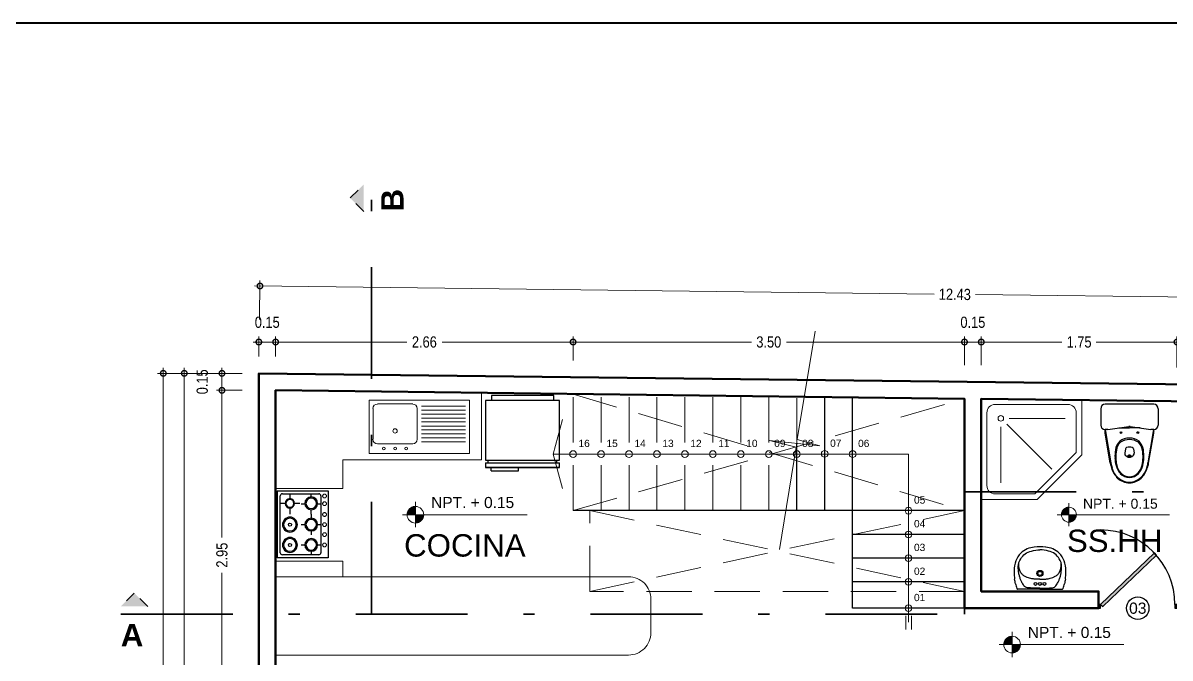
# Model space of a CAD drawing. Extents: x -23.8 to 23.6, y 264.2 to 287.5.
# Drawn here: x -6.86 to 3.4, y 281.81 to 287.48 of the extents above; entities that cross this region are included whole.
import ezdxf
from ezdxf.enums import TextEntityAlignment as Align

# ---------------------------------------------------------------- set-up
doc = ezdxf.new("R2010")
doc.units = 0
doc.header["$LTSCALE"] = 4
doc.header["$PDMODE"] = 66
for name, pattern in [('CONTINUA', [0]), ('DASHED', [19.05, 12.7, -6.35]), ('TRAZO_Y_PUNTO2', [0.5, 0.25, -0.125, 0, -0.125])]:
    doc.linetypes.add(name, pattern=pattern)
doc.layers.get('0').update_dxf_attribs({"linetype": 'CONTINUOUS'})
doc.layers.get('DEFPOINTS').update_dxf_attribs({"linetype": 'CONTINUOUS'})
for name, color, linetype, lineweight in [('CORTES', 11, 'TRAZO_Y_PUNTO2', 35), ('COTAS', 1, 'CONTINUOUS', 9), ('ESCALERA', 1, 'CONTINUOUS', 30), ('HOJA', 8, 'CONTINUOUS', 40), ('MOBILIARIO', 42, 'CONTINUOUS', 5), ('MURO', 5, 'CONTINUOUS', 50), ('NIVELES', 31, 'CONTINUOUS', 5), ('OTROS', 253, 'CONTINUOUS', 5), ('PROYECCION', 30, 'DASHED', 13), ('SANITARIOS', 191, 'CONTINUOUS', 5), ('TEXTOS', 254, 'CONTINUOUS', 0), ('TEXTURA01', 8, 'CONTINUOUS', 5), ('VENTANA', 140, 'CONTINUOUS', 15)]:
    doc.layers.add(name, color=color, linetype=linetype, lineweight=lineweight)
for name, color, linetype in [('MUEBLES', 3, 'CONTINUOUS'), ('PUERTAS', 34, 'CONTINUOUS'), ('PVSE', 2, 'CONTINUOUS'), ('TEXTO', 7, 'CONTINUOUS')]:
    doc.layers.add(name, color=color, linetype=linetype)
doc.styles.add('ARIAL 1en25', font='arial.ttf', dxfattribs={"height": 0.0625})
doc.styles.add('Arial Narrow', font='ARIALN.TTF')
doc.styles.get("Standard").update_dxf_attribs({"font": 'arial.ttf'})
doc.dimstyles.new('1-50 PRZ', dxfattribs={"dimtxt": 0.1, "dimasz": 0.1, "dimexe": 0.05, "dimexo": 0.15, "dimgap": 0.05, "dimtad": 0, "dimzin": 1, "dimdsep": 46, "dimtxsty": 'Arial Narrow', "dimblk": 'DOTSMALL', "dimcen": 0.1, "dimdle": 0.05, "dimclrd": 250, "dimclre": 250, "dimclrt": 5, "dimaunit": 1, "dimadec": 3, "dimazin": 0, "dimtfac": 1, "dimtmove": 2, "dimatfit": 3, "dimldrblk": 'OBLIQUE', "dimfxl": 0.3, "dimfxlon": 1, "dimlwd": -1, "dimlwe": -1, "dimarcsym": 0})

# ---------------------------------------------------------------- blocks, each defined once
blk = doc.blocks.new('LAV')
for p, q in [((-0.509, 0.443), (-0.825, 0.443)), ((-0.864, 0.403), (-0.864, 0.127)), ((-0.47, 0.127), (-0.47, 0.403)), ((-0.825, 0.088), (-0.509, 0.088))]:
    blk.add_line(p, q)
at = {"color": 1}
for p, q in [((-0.43, 0.424), (-0.036, 0.424)), ((-0.43, 0.388), (-0.036, 0.388)), ((-0.43, 0.353), (-0.036, 0.353)), ((-0.43, 0.317), (-0.036, 0.317)), ((-0.43, 0.282), (-0.036, 0.282)), ((-0.43, 0.246), (-0.036, 0.246)), ((-0.43, 0.211), (-0.036, 0.211)), ((-0.43, 0.175), (-0.036, 0.175)), ((-0.43, 0.14), (-0.036, 0.14)), ((-0.43, 0.104), (-0.036, 0.104))]:
    blk.add_line(p, q, dxfattribs=at)
blk.add_lwpolyline([(0, 0.478), (-0.9, 0.478), (-0.9, 0), (0, 0)], close=True)
for centre, radius in [((-0.667, 0.202), 0.02), ((-0.767, 0.044), 0.0125), ((-0.667, 0.044), 0.0125), ((-0.567, 0.044), 0.0125)]:
    blk.add_circle(centre, radius)
for centre, start, end in [((-0.825, 0.403), 90, 180), ((-0.509, 0.403), 0, 90), ((-0.825, 0.127), 180, 270), ((-0.509, 0.127), 270, 0)]:
    blk.add_arc(centre, 0.0395, start, end)
blk = doc.blocks.new('*U23')
for points in [[(0.514, 0.453, 0.01053), (0.495, 0.474), (0.017, 0.017), (0.037, -0.003)], [(0, -0.017), (0.017, -0.017), (0.017, 0.017), (0, 0.017)], [(0.678, -0.017), (0.695, -0.017), (0.695, 0.017), (0.678, 0.017)]]:
    blk.add_hatch(color=256).paths.add_polyline_path(points)
for points in [[(0.017, 0.017), (0.037, -0.003), (0.514, 0.454), (0.495, 0.474)], [(0, -0.017), (0.017, -0.017), (0.017, 0.017), (0, 0.017)], [(0.678, -0.017), (0.695, -0.017), (0.695, 0.017), (0.678, 0.017)]]:
    blk.add_lwpolyline(points, close=True)
blk.add_arc((0.017, 0.017), 0.661, 0, 90)
blk = doc.blocks.new('A$C0B233FB5')
at = {"layer": 'MUEBLES', "color": 1, "ltscale": 0.25}
for p, q in [((0, 0.6), (0.789, 0.6)), ((0, 0), (0, 0.6)), ((0.789, 0.6), (0.789, 0)), ((0, 0), (0.789, 0))]:
    blk.add_line(p, q, dxfattribs=at)
at = {"layer": 'MUEBLES', "color": 1}
for p, q in [((0.036, 0.307), (0.036, 0.489)), ((0.061, 0.514), (0.728, 0.514)), ((0.753, 0.489), (0.753, 0.307)), ((0.085, 0.398), (0.033, 0.398)), ((0.036, 0.061), (0.036, 0.307)), ((0.275, 0.398), (0.22, 0.398)), ((0.275, 0.398), (0.33, 0.398)), ((0.465, 0.398), (0.517, 0.398)), ((0.704, 0.398), (0.756, 0.398)), ((0.753, 0.307), (0.753, 0.061)), ((0.108, 0.151), (0.036, 0.151)), ((0.275, 0.151), (0.188, 0.151)), ((0.728, 0.036), (0.061, 0.036))]:
    blk.add_line(p, q, dxfattribs=at)
at = {"layer": 'MUEBLES', "color": 1, "ltscale": 0.2}
for p, q in [((0.152, 0.468), (0.152, 0.514)), ((0.398, 0.468), (0.398, 0.514)), ((0.637, 0.468), (0.637, 0.514)), ((0.152, 0.282), (0.152, 0.332)), ((0.398, 0.282), (0.398, 0.332)), ((0.637, 0.282), (0.637, 0.332)), ((0.151, 0.267), (0.151, 0.193)), ((0.151, 0.107), (0.151, 0.036))]:
    blk.add_line(p, q, dxfattribs=at)
for centre in [(0.398, 0.15), (0.637, 0.15)]:
    blk.add_circle(centre, 0.0179, dxfattribs=at)
at = {"layer": 'MUEBLES', "color": 1}
for centre, start, end in [((0.061, 0.489), 90, 180), ((0.728, 0.489), 0, 90), ((0.061, 0.061), 180, 270), ((0.728, 0.061), 270, 0)]:
    blk.add_arc(centre, 0.025, start, end, dxfattribs=at)
at = {"layer": 'MUEBLES', "color": 1, "ltscale": 0.25}
for centre, radius, start, end in [((0.148, 0.4), 0.075, 90, 180), ((0.148, 0.4), 0.075, 180, 90), ((0.148, 0.4), 0.0615, 90, 180), ((0.148, 0.4), 0.0615, 180, 90), ((0.398, 0.4), 0.075, 90, 180), ((0.398, 0.4), 0.075, 180, 90), ((0.398, 0.4), 0.0615, 90, 180), ((0.398, 0.4), 0.0615, 180, 90), ((0.637, 0.4), 0.075, 180, 90), ((0.637, 0.4), 0.075, 90, 180), ((0.637, 0.4), 0.0615, 180, 90), ((0.637, 0.4), 0.0615, 90, 180), ((0.148, 0.15), 0.0552, 180, 90), ((0.148, 0.15), 0.0552, 90, 180), ((0.148, 0.15), 0.0467, 180, 90), ((0.148, 0.15), 0.0467, 90, 180), ((0.398, 0.15), 0.0876, 90, 180), ((0.398, 0.15), 0.0876, 180, 90), ((0.398, 0.15), 0.0741, 180, 90), ((0.398, 0.15), 0.0741, 90, 180), ((0.637, 0.15), 0.0876, 180, 90), ((0.637, 0.15), 0.0876, 90, 180), ((0.637, 0.15), 0.0741, 90, 180), ((0.637, 0.15), 0.0741, 180, 90)]:
    blk.add_arc(centre, radius, start, end, dxfattribs=at)
at = {"layer": 'PROYECCION', "color": 1, "ltscale": 0.2}
for centre in [(0.062, 0.557), (0.152, 0.557), (0.279, 0.557), (0.398, 0.557), (0.515, 0.557), (0.637, 0.557)]:
    blk.add_circle(centre, 0.0222, dxfattribs=at)
blk = doc.blocks.new('A$C55E912FB')
at = {"layer": 'TEXTURA01', "ltscale": 0.25, "rotation": 89.99999917808438}
blk.add_blockref('A$C0B233FB5', (0.6, 0), dxfattribs=at)
blk = doc.blocks.new('A$C0F011790')
at = {"layer": 'MUEBLES', "color": 1, "ltscale": 0.5}
for p, q in [((0.03, 0.695), (0.075, 0.695)), ((0.03, 0), (0.03, 0.695)), ((0.03, 0.695), (0.03, 0)), ((0.075, 0), (0.075, 0.695)), ((0.1, 0), (0.1, 0.695)), ((0.1, 0.695), (0.661, 0.695)), ((0.661, 0.695), (0.661, 0)), ((0.661, 0.643), (0.708, 0.643)), ((0.708, 0.643), (0.708, 0.056)), ((0, 0.053), (0, 0.31)), ((0, 0.31), (0.03, 0.31)), ((0, 0.053), (0.03, 0.053)), ((0.075, 0), (0.03, 0)), ((0.661, 0), (0.1, 0)), ((0.708, 0.056), (0.661, 0.056))]:
    blk.add_line(p, q, dxfattribs=at)
at = {"layer": 'MUEBLES', "color": 1}
for p, q in [((0.075, 0.67), (0.1, 0.67)), ((0.075, 0.025), (0.1, 0.025))]:
    blk.add_line(p, q, dxfattribs=at)
blk = doc.blocks.new('A$C731A6915')
at = {"layer": 'NIVELES', "xscale": -0.8635229713085096, "yscale": 0.8635229713085096, "zscale": 0.8635229713085096, "rotation": 8.218996192e-07}
blk.add_blockref('A$C0F011790', (0.6112, 0), dxfattribs=at)
blk = doc.blocks.new('A$C4F2E7659')
at = {"layer": 'PVSE'}
for p, q in [((0, 0.663), (0, 0.518)), ((0.474, 0.703), (0.04, 0.703)), ((0.514, 0.663), (0.514, 0.518)), ((0.085, 0.178), (0.039, 0.445)), ((0.065, 0.478), (0.04, 0.478)), ((0.041, 0.478), (0.091, 0.179)), ((0.065, 0.478), (0.251, 0.505)), ((0.161, 0.492), (0.257, 0.492)), ((0.353, 0.492), (0.257, 0.492)), ((0.263, 0.505), (0.449, 0.478)), ((0.473, 0.478), (0.423, 0.179)), ((0.429, 0.178), (0.475, 0.445)), ((0.474, 0.478), (0.449, 0.478)), ((0.221, 0.304), (0.216, 0.267)), ((0.257, 0.225), (0.257, 0.225)), ((0.257, 0.225), (0.257, 0.225)), ((0.257, 0.225), (0.257, 0.225)), ((0.257, 0.225), (0.257, 0.225)), ((0.257, 0.225), (0.257, 0.225)), ((0.257, 0.225), (0.257, 0.225)), ((0.257, 0.225), (0.257, 0.225)), ((0.257, 0.225), (0.257, 0.225)), ((0.293, 0.304), (0.299, 0.267))]:
    blk.add_line(p, q, dxfattribs=at)
blk.add_lwpolyline([(0.245, 0.243, -0.139005), (0.246, 0.246, -0.107089), (0.249, 0.249, -0.080212), (0.252, 0.25, -0.06796), (0.257, 0.251, -0.06796), (0.262, 0.25, -0.080212), (0.266, 0.249, -0.107089), (0.268, 0.246, -0.139005), (0.269, 0.243, -0.139005), (0.268, 0.24, -0.107089), (0.266, 0.237, -0.080212), (0.262, 0.236, -0.06796), (0.257, 0.235, -0.06796), (0.252, 0.236, -0.080212), (0.249, 0.237, -0.107089), (0.246, 0.24, -0.139005)], format="xyb", close=True, dxfattribs=at)
for centre in [(0.182, 0.45), (0.332, 0.45)]:
    blk.add_circle(centre, 0.008, dxfattribs=at)
for centre, radius, start, end in [((0.04, 0.663), 0.04, 90, 180), ((0.474, 0.663), 0.04, 0, 90), ((0.04, 0.518), 0.04, 180, 270), ((0.474, 0.518), 0.04, 270, 0), ((0.187, 0.47), 0.15, 177.034, 189.7929), ((0.257, 0.466), 0.04, 81.6858, 98.3224), ((0.327, 0.47), 0.15, 350.2071, 2.9611), ((0.263, 0.279), 0.132, 134.3018, 172.295), ((0.262, 0.276), 0.123, 134.007, 172.2929), ((0.251, 0.269), 0.132, 87.4666, 127.446), ((0.254, 0.25), 0.138, 88.6352, 124.0042), ((0.236, 0.302), 0.015, 103.7696, 172.2348), ((0.257, 0.215), 0.105, 90, 103.7696), ((0.263, 0.269), 0.132, 52.554, 92.5334), ((0.26, 0.25), 0.138, 55.9958, 91.3648), ((0.257, 0.215), 0.105, 76.2304, 90), ((0.279, 0.302), 0.015, 7.7652, 76.2304), ((0.252, 0.276), 0.123, 7.7071, 45.993), ((0.251, 0.279), 0.132, 7.705, 45.6982), ((0.556, 0.236), 0.428, 171.7587, 181.4179), ((0.407, 0.228), 0.279, 180.6669, 194.9929), ((0.622, 0.222), 0.487, 171.705, 179.6761), ((0.416, 0.228), 0.281, 180.6819, 194.1933), ((0.24, 0.263), 0.025, 172.2348, 216.1832), ((0.257, 0.276), 0.0456, 216.1832, 270), ((0.257, 0.276), 0.0456, 270, 323.8168), ((0.274, 0.263), 0.025, 323.8168, 7.7652), ((0.098, 0.228), 0.281, 345.8067, 359.3181), ((-0.108, 0.222), 0.487, 0.3239, 8.295), ((0.107, 0.228), 0.279, 345.0071, 359.3331), ((-0.042, 0.236), 0.428, 358.5821, 8.2413), ((0.377, 0.228), 0.296, 189.7929, 198.8085), ((0.379, 0.228), 0.292, 189.5848, 198.4322), ((0.294, 0.192), 0.206, 196.927, 226.493), ((0.293, 0.192), 0.2, 196.5054, 226.1127), ((0.291, 0.191), 0.157, 192.7254, 222.8308), ((0.29, 0.19), 0.15, 191.8667, 222.1155), ((0.224, 0.19), 0.15, 317.8845, 348.1333), ((0.223, 0.191), 0.157, 317.1692, 347.2746), ((0.221, 0.192), 0.2, 313.8873, 343.4946), ((0.22, 0.192), 0.206, 313.507, 343.073), ((0.135, 0.228), 0.292, 341.5678, 350.4152), ((0.137, 0.228), 0.296, 341.1915, 350.2071), ((0.263, 0.165), 0.165, 227.5273, 267.8064), ((0.263, 0.165), 0.159, 227.1746, 267.7477), ((0.263, 0.169), 0.122, 224.1142, 267.24), ((0.263, 0.169), 0.115, 223.4423, 267.1285), ((0.251, 0.169), 0.115, 272.8715, 316.5577), ((0.251, 0.169), 0.122, 272.76, 315.8858), ((0.251, 0.165), 0.159, 272.2523, 312.8254), ((0.251, 0.165), 0.165, 272.1936, 312.4727)]:
    blk.add_arc(centre, radius, start, end, dxfattribs=at)
blk = doc.blocks.new('A$C44FB7BC8')
at = {"layer": 'PVSE'}
for q in [(0.031, 0.38), (0.433, 0.38)]:
    blk.add_line((0.232, 0.38), q, dxfattribs=at)
for points in [[(0.119, 0.368, 0.249321), (0.089, 0.349, 0.029377), (0.069, 0.317, 0.015717), (0.059, 0.293, 0.034766), (0.049, 0.265, 0.021364), (0.043, 0.236, 0.02967), (0.038, 0.179, 0.146913), (0.059, 0.108, 0.08872), (0.099, 0.065, 0.125913), (0.156, 0.039, 0.047305), (0.232, 0.028, -0.016133)], [(0.232, 0.37, 0.011851), (0.119, 0.368, 0.249321)], [(0.232, 0.37, -0.011851), (0.344, 0.368, -0.249321)], [(0.344, 0.368, -0.249321), (0.375, 0.349, -0.029377), (0.394, 0.317, -0.015717), (0.405, 0.293, -0.034766), (0.414, 0.265, -0.021364), (0.421, 0.236, -0.02967), (0.426, 0.179, -0.146913), (0.404, 0.108, -0.08872), (0.365, 0.065, -0.125913), (0.308, 0.039, -0.047305), (0.232, 0.028, 0.016133)], [(0.232, 0.292, 0.008075), (0.188, 0.291, -0.018798), (0.158, 0.287, -0.01819), (0.14, 0.283, 0.006168), (0.118, 0.276, 0.037353), (0.095, 0.264, 0.05152), (0.082, 0.256, 0.03777), (0.06, 0.234, 0.137078), (0.042, 0.151)], [(0.232, 0.292, -0.008075), (0.275, 0.291, 0.018798), (0.306, 0.287, 0.01819), (0.324, 0.283, -0.006168), (0.345, 0.276, -0.037353), (0.369, 0.264, -0.05152), (0.381, 0.256, -0.03777), (0.403, 0.234, -0.137078), (0.422, 0.151)]]:
    blk.add_lwpolyline(points, format="xyb", dxfattribs=at)
for centre, radius in [((0.192, 0.333), 0.0129), ((0.232, 0.333), 0.0129), ((0.272, 0.333), 0.0129), ((0.232, 0.239), 0.027), ((0.232, 0.239), 0.0184)]:
    blk.add_circle(centre, radius, dxfattribs=at)
for centre, radius, start, end in [((-23.442, 4.943), 23.904, 348.7782, 348.876), ((0.265, 0.281), 0.257, 159.0601, 168.8218), ((0.048, 0.364), 0.0246, 144.7949, 159.0601), ((0.031, 0.376), 0.00391, 90, 144.7949), ((0.433, 0.376), 0.00391, 35.2051, 90), ((0.416, 0.364), 0.0246, 20.9399, 35.2051), ((0.198, 0.281), 0.257, 11.1782, 20.9399), ((23.906, 4.943), 23.904, 191.124, 191.2218), ((0.75, 0.207), 0.75, 176.5514, 179.4131), ((0.198, 0.207), 0.198, 177.6065, 203.7422), ((0.642, 0.214), 0.642, 173.1224, 176.5796), ((0.265, 0.207), 0.198, 336.2578, 2.3935), ((-0.179, 0.214), 0.642, 3.4204, 6.8776), ((-0.287, 0.207), 0.75, 0.5869, 3.4486), ((0.186, 0.184), 0.179, 198.7837, 225.0315), ((0.277, 0.184), 0.179, 314.9685, 341.2163), ((0.199, 0.206), 0.203, 226.9018, 246.3585), ((0.232, 0.35), 0.35, 250.7703, 261.5776), ((0.232, 0.284), 0.284, 259.7185, 280.2815), ((0.231, 0.35), 0.35, 278.4224, 289.2297), ((0.265, 0.206), 0.203, 293.6415, 313.0982)]:
    blk.add_arc(centre, radius, start, end, dxfattribs=at)
blk = doc.blocks.new('*X16')
at = {"color": 0}
for p, q in [((8.852, 19.874), (8.887, 19.874)), ((8.853, 19.807), (8.853, 19.874)), ((8.854, 19.807), (8.854, 19.875)), ((8.855, 19.875), (8.887, 19.875)), ((8.855, 19.807), (8.855, 19.875)), ((8.856, 19.807), (8.856, 19.876)), ((8.857, 19.876), (8.887, 19.876)), ((8.857, 19.807), (8.857, 19.876)), ((8.859, 19.807), (8.859, 19.877)), ((8.86, 19.878), (8.887, 19.878)), ((8.86, 19.807), (8.86, 19.877)), ((8.861, 19.807), (8.861, 19.878)), ((8.863, 19.807), (8.863, 19.878)), ((8.864, 19.879), (8.887, 19.879)), ((8.864, 19.807), (8.864, 19.879)), ((8.865, 19.807), (8.865, 19.879)), ((8.866, 19.807), (8.866, 19.879)), ((8.867, 19.807), (8.867, 19.88)), ((8.868, 19.88), (8.887, 19.88)), ((8.869, 19.807), (8.869, 19.88)), ((8.87, 19.807), (8.87, 19.88)), ((8.871, 19.807), (8.871, 19.881)), ((8.873, 19.807), (8.873, 19.881)), ((8.874, 19.881), (8.887, 19.881)), ((8.874, 19.807), (8.874, 19.881)), ((8.875, 19.807), (8.875, 19.881)), ((8.876, 19.807), (8.876, 19.882)), ((8.877, 19.807), (8.877, 19.882)), ((8.879, 19.807), (8.879, 19.882)), ((8.88, 19.807), (8.88, 19.882)), ((8.881, 19.807), (8.881, 19.882)), ((8.883, 19.807), (8.883, 19.882)), ((8.884, 19.807), (8.884, 19.882)), ((8.885, 19.807), (8.885, 19.882)), ((8.886, 19.807), (8.886, 19.882)), ((8.812, 19.807), (8.812, 19.817)), ((8.812, 19.816), (8.887, 19.816)), ((8.812, 19.815), (8.887, 19.815)), ((8.812, 19.814), (8.887, 19.814)), ((8.812, 19.812), (8.887, 19.812)), ((8.812, 19.811), (8.887, 19.811)), ((8.812, 19.81), (8.887, 19.81)), ((8.812, 19.809), (8.887, 19.809)), ((8.812, 19.808), (8.887, 19.808)), ((8.813, 19.823), (8.887, 19.823)), ((8.813, 19.821), (8.887, 19.821)), ((8.813, 19.82), (8.887, 19.82)), ((8.813, 19.819), (8.887, 19.819)), ((8.813, 19.817), (8.887, 19.817)), ((8.814, 19.826), (8.887, 19.826)), ((8.814, 19.825), (8.887, 19.825)), ((8.814, 19.824), (8.887, 19.824)), ((8.814, 19.807), (8.814, 19.824)), ((8.815, 19.83), (8.887, 19.83)), ((8.815, 19.829), (8.887, 19.829)), ((8.815, 19.807), (8.815, 19.829)), ((8.815, 19.828), (8.887, 19.828)), ((8.816, 19.807), (8.816, 19.833)), ((8.816, 19.832), (8.887, 19.832)), ((8.816, 19.831), (8.887, 19.831)), ((8.817, 19.835), (8.887, 19.835)), ((8.817, 19.834), (8.887, 19.834)), ((8.818, 19.837), (8.887, 19.837)), ((8.818, 19.836), (8.887, 19.836)), ((8.818, 19.807), (8.818, 19.836)), ((8.819, 19.84), (8.887, 19.84)), ((8.819, 19.839), (8.887, 19.839)), ((8.819, 19.807), (8.819, 19.839)), ((8.82, 19.841), (8.887, 19.841)), ((8.82, 19.807), (8.82, 19.841)), ((8.821, 19.844), (8.887, 19.844)), ((8.821, 19.807), (8.821, 19.844)), ((8.821, 19.843), (8.887, 19.843)), ((8.822, 19.807), (8.822, 19.846)), ((8.822, 19.845), (8.887, 19.845)), ((8.823, 19.846), (8.887, 19.846)), ((8.824, 19.849), (8.887, 19.849)), ((8.824, 19.848), (8.887, 19.848)), ((8.824, 19.807), (8.824, 19.848)), ((8.825, 19.85), (8.887, 19.85)), ((8.825, 19.807), (8.825, 19.85)), ((8.826, 19.851), (8.887, 19.851)), ((8.826, 19.807), (8.826, 19.851)), ((8.827, 19.852), (8.887, 19.852)), ((8.828, 19.854), (8.887, 19.854)), ((8.828, 19.807), (8.828, 19.853)), ((8.829, 19.855), (8.887, 19.855)), ((8.829, 19.807), (8.829, 19.855)), ((8.83, 19.856), (8.887, 19.856)), ((8.83, 19.807), (8.83, 19.856)), ((8.831, 19.858), (8.887, 19.858)), ((8.831, 19.807), (8.831, 19.858)), ((8.832, 19.859), (8.887, 19.859)), ((8.832, 19.807), (8.832, 19.859)), ((8.833, 19.86), (8.887, 19.86)), ((8.834, 19.807), (8.834, 19.86)), ((8.835, 19.861), (8.887, 19.861)), ((8.835, 19.807), (8.835, 19.861)), ((8.836, 19.863), (8.887, 19.863)), ((8.836, 19.807), (8.836, 19.863)), ((8.837, 19.864), (8.887, 19.864)), ((8.838, 19.807), (8.838, 19.864)), ((8.839, 19.865), (8.887, 19.865)), ((8.839, 19.807), (8.839, 19.865)), ((8.84, 19.866), (8.887, 19.866)), ((8.84, 19.807), (8.84, 19.866)), ((8.841, 19.807), (8.841, 19.867)), ((8.842, 19.807), (8.842, 19.868)), ((8.842, 19.867), (8.887, 19.867)), ((8.844, 19.869), (8.887, 19.869)), ((8.844, 19.807), (8.844, 19.869)), ((8.845, 19.807), (8.845, 19.87)), ((8.846, 19.87), (8.887, 19.87)), ((8.846, 19.807), (8.846, 19.87)), ((8.848, 19.871), (8.887, 19.871)), ((8.848, 19.807), (8.848, 19.871)), ((8.849, 19.807), (8.849, 19.872)), ((8.85, 19.807), (8.85, 19.873)), ((8.85, 19.872), (8.887, 19.872)), ((8.851, 19.807), (8.851, 19.873)), ((8.887, 19.806), (8.962, 19.806)), ((8.887, 19.805), (8.962, 19.805)), ((8.887, 19.804), (8.962, 19.804)), ((8.887, 19.802), (8.962, 19.802)), ((8.887, 19.801), (8.962, 19.801)), ((8.887, 19.8), (8.962, 19.8)), ((8.887, 19.799), (8.962, 19.799)), ((8.887, 19.797), (8.961, 19.797)), ((8.887, 19.796), (8.961, 19.796)), ((8.887, 19.795), (8.961, 19.795)), ((8.887, 19.794), (8.961, 19.794)), ((8.887, 19.793), (8.961, 19.793)), ((8.887, 19.791), (8.96, 19.791)), ((8.887, 19.79), (8.96, 19.79)), ((8.887, 19.789), (8.96, 19.789)), ((8.887, 19.788), (8.959, 19.788)), ((8.887, 19.786), (8.959, 19.786)), ((8.887, 19.785), (8.959, 19.785)), ((8.887, 19.784), (8.958, 19.784)), ((8.887, 19.782), (8.958, 19.782)), ((8.887, 19.781), (8.957, 19.781)), ((8.887, 19.78), (8.957, 19.78)), ((8.887, 19.779), (8.956, 19.779)), ((8.887, 19.777), (8.956, 19.777)), ((8.887, 19.776), (8.955, 19.776)), ((8.887, 19.775), (8.955, 19.775)), ((8.887, 19.774), (8.954, 19.774)), ((8.887, 19.773), (8.953, 19.773)), ((8.887, 19.771), (8.953, 19.771)), ((8.888, 19.732), (8.888, 19.807)), ((8.889, 19.732), (8.889, 19.807)), ((8.89, 19.732), (8.89, 19.807)), ((8.891, 19.732), (8.891, 19.807)), ((8.893, 19.732), (8.893, 19.807)), ((8.894, 19.733), (8.894, 19.807)), ((8.895, 19.733), (8.895, 19.807)), ((8.896, 19.733), (8.896, 19.807)), ((8.898, 19.733), (8.898, 19.807)), ((8.899, 19.733), (8.899, 19.807)), ((8.9, 19.733), (8.9, 19.807)), ((8.901, 19.734), (8.901, 19.807)), ((8.902, 19.734), (8.902, 19.807)), ((8.904, 19.734), (8.904, 19.807)), ((8.905, 19.734), (8.905, 19.807)), ((8.906, 19.735), (8.906, 19.807)), ((8.908, 19.735), (8.908, 19.807)), ((8.909, 19.735), (8.909, 19.807)), ((8.91, 19.736), (8.91, 19.807)), ((8.911, 19.736), (8.911, 19.807)), ((8.912, 19.737), (8.912, 19.807)), ((8.914, 19.737), (8.914, 19.807)), ((8.915, 19.738), (8.915, 19.807)), ((8.916, 19.738), (8.916, 19.807)), ((8.918, 19.739), (8.918, 19.807)), ((8.919, 19.739), (8.919, 19.807)), ((8.92, 19.74), (8.92, 19.807)), ((8.921, 19.741), (8.921, 19.807)), ((8.922, 19.741), (8.922, 19.807)), ((8.924, 19.742), (8.924, 19.807)), ((8.925, 19.743), (8.925, 19.807)), ((8.926, 19.743), (8.926, 19.807)), ((8.928, 19.744), (8.928, 19.807)), ((8.929, 19.745), (8.929, 19.807)), ((8.93, 19.746), (8.93, 19.807)), ((8.931, 19.747), (8.931, 19.807)), ((8.933, 19.748), (8.933, 19.807)), ((8.934, 19.749), (8.934, 19.807)), ((8.935, 19.75), (8.935, 19.807)), ((8.936, 19.751), (8.936, 19.807)), ((8.938, 19.752), (8.938, 19.807)), ((8.939, 19.753), (8.939, 19.807)), ((8.94, 19.754), (8.94, 19.807)), ((8.941, 19.755), (8.941, 19.807)), ((8.943, 19.757), (8.943, 19.807)), ((8.944, 19.758), (8.944, 19.807)), ((8.945, 19.76), (8.945, 19.807)), ((8.946, 19.761), (8.946, 19.807)), ((8.947, 19.763), (8.947, 19.807)), ((8.949, 19.765), (8.949, 19.807)), ((8.95, 19.767), (8.95, 19.807)), ((8.951, 19.769), (8.951, 19.807)), ((8.953, 19.771), (8.953, 19.807)), ((8.954, 19.773), (8.954, 19.807)), ((8.955, 19.776), (8.955, 19.807)), ((8.956, 19.778), (8.956, 19.807)), ((8.957, 19.782), (8.957, 19.807)), ((8.959, 19.785), (8.959, 19.807)), ((8.96, 19.79), (8.96, 19.807)), ((8.961, 19.797), (8.961, 19.807)), ((8.887, 19.77), (8.952, 19.77)), ((8.887, 19.769), (8.951, 19.769)), ((8.887, 19.767), (8.951, 19.767)), ((8.887, 19.766), (8.95, 19.766)), ((8.887, 19.765), (8.949, 19.765)), ((8.887, 19.764), (8.948, 19.764)), ((8.887, 19.762), (8.947, 19.762)), ((8.887, 19.761), (8.946, 19.761)), ((8.887, 19.76), (8.945, 19.76)), ((8.887, 19.759), (8.944, 19.759)), ((8.887, 19.758), (8.943, 19.758)), ((8.887, 19.756), (8.942, 19.756)), ((8.887, 19.755), (8.941, 19.755)), ((8.887, 19.754), (8.94, 19.754)), ((8.887, 19.753), (8.938, 19.753)), ((8.887, 19.751), (8.937, 19.751)), ((8.887, 19.75), (8.935, 19.75)), ((8.887, 19.749), (8.934, 19.749)), ((8.887, 19.747), (8.932, 19.747)), ((8.887, 19.746), (8.931, 19.746)), ((8.887, 19.745), (8.929, 19.745)), ((8.887, 19.744), (8.927, 19.744)), ((8.887, 19.742), (8.925, 19.742)), ((8.887, 19.741), (8.923, 19.741)), ((8.887, 19.74), (8.92, 19.74)), ((8.887, 19.739), (8.918, 19.739)), ((8.887, 19.738), (8.915, 19.738)), ((8.887, 19.736), (8.911, 19.736)), ((8.887, 19.735), (8.907, 19.735)), ((8.887, 19.734), (8.902, 19.734)), ((8.887, 19.733), (8.894, 19.733))]:
    blk.add_line(p, q, dxfattribs=at)
blk = doc.blocks.new('N')
at = {"layer": 'NIVELES'}
blk.add_line((0, -0.114), (0, 0.117), dxfattribs=at)
at = {"layer": 'NIVELES', "ltscale": 0.5}
blk.add_line((1.009, 0), (-0.117, 0), dxfattribs=at)
blk.add_circle((0, 0), 0.0751, dxfattribs=at)
blk.add_blockref('*X16', (-8.887, -19.807), dxfattribs=at)
blk = doc.blocks.new('*U19')
at = {"layer": 'NIVELES', "xscale": 0.9910590026452635, "yscale": 0.9910590026452635, "zscale": 0.9910590026452635}
blk.add_blockref('N', (0, 0), dxfattribs=at)
at = {"layer": 'TEXTO', "color": 4}
blk.add_attdef('NPT.+0.15', text='', height=0.0991, dxfattribs=at).set_placement((0.512, 0.109), align=Align.MIDDLE_CENTER)
blk = doc.blocks.new('*U20')
at = {"layer": 'NIVELES', "xscale": 0.891953102380737, "yscale": 0.891953102380737, "zscale": 0.891953102380737}
blk.add_blockref('N', (0, 0), dxfattribs=at)
at = {"layer": 'TEXTO', "color": 4}
blk.add_attdef('NPT.+0.15', text='', height=0.0892, dxfattribs=at).set_placement((0.46, 0.098), align=Align.MIDDLE_CENTER)
blk = doc.blocks.new('S')
at = {"layer": 'CORTES', "ltscale": 0.025}
h = blk.add_hatch(color=256, dxfattribs=at)
h.dxf.hatch_style = 1
h.paths.add_polyline_path([(0.1288, -0.1), (0.0288, 0), (0.0288, -0.2)])
for p, q in [((0.0288, 0), (0.1288, -0.1)), ((0.1288, -0.1), (0.0288, -0.2))]:
    blk.add_line(p, q, dxfattribs=at)
blk = doc.blocks.new('_DotSmall')
at = {"color": 0, "linetype": 'ByBlock', "const_width": 0.5}
blk.add_lwpolyline([(-0.0625, 0, 1), (0.0625, 0, 1)], format="xyb", close=True, dxfattribs=at)
blk = doc.blocks.new('*D34')
at = {"layer": 'COTAS', "color": 250, "linetype": 'CONTINUA', "transparency": 16777216}
for p, q in [((-4.748, 284.501), (-4.748, 284.681)), ((-4.598, 284.501), (-4.598, 284.681)), ((-4.798, 284.631), (-4.548, 284.631))]:
    blk.add_line(p, q, dxfattribs=at)
at = {"layer": 'DEFPOINTS', "color": 0, "transparency": 16777216}
for p in [(-4.598, 284.631), (-4.748, 284.351), (-4.598, 284.351)]:
    blk.add_point(p, dxfattribs=at)
at = {"layer": 'COTAS', "color": 250, "transparency": 16777216, "xscale": 0.1, "yscale": 0.1, "zscale": 0.1, "rotation": 180}
blk.add_blockref('_DotSmall', (-4.748, 284.631), dxfattribs=at)
at = {"layer": 'COTAS', "color": 250, "transparency": 16777216, "xscale": 0.1, "yscale": 0.1, "zscale": 0.1}
blk.add_blockref('_DotSmall', (-4.598, 284.631), dxfattribs=at)
at = {"layer": 'COTAS', "color": 5, "transparency": 16777216, "insert": (-4.673, 284.807), "char_height": 0.1, "attachment_point": 5, "style": 'Arial Narrow'}
blk.add_mtext('0.15', dxfattribs=at)
blk = doc.blocks.new('_Oblique')
at = {"color": 0, "linetype": 'ByBlock', "lineweight": -2}
blk.add_line((-0.5, -0.5), (0.5, 0.5), dxfattribs=at)
blk = doc.blocks.new('*D35')
at = {"layer": 'COTAS', "color": 250, "linetype": 'CONTINUA', "transparency": 16777216}
for p, q in [((-4.598, 284.501), (-4.598, 284.681)), ((-1.938, 284.467), (-1.938, 284.681)), ((-4.648, 284.631), (-3.425, 284.631)), ((-1.888, 284.631), (-3.11, 284.631))]:
    blk.add_line(p, q, dxfattribs=at)
at = {"layer": 'DEFPOINTS', "color": 0, "transparency": 16777216}
for p in [(-1.938, 284.631), (-4.598, 284.351), (-1.938, 284.317)]:
    blk.add_point(p, dxfattribs=at)
at = {"layer": 'COTAS', "color": 250, "transparency": 16777216, "xscale": 0.1, "yscale": 0.1, "zscale": 0.1, "rotation": 180}
blk.add_blockref('_DotSmall', (-4.598, 284.631), dxfattribs=at)
at = {"layer": 'COTAS', "color": 250, "transparency": 16777216, "xscale": 0.1, "yscale": 0.1, "zscale": 0.1}
blk.add_blockref('_DotSmall', (-1.938, 284.631), dxfattribs=at)
at = {"layer": 'COTAS', "color": 5, "transparency": 16777216, "insert": (-3.268, 284.631), "char_height": 0.1, "attachment_point": 5, "style": 'Arial Narrow'}
blk.add_mtext('2.66', dxfattribs=at)
blk = doc.blocks.new('*D36')
at = {"layer": 'COTAS', "color": 250, "linetype": 'CONTINUA', "transparency": 16777216}
for p, q in [((-1.938, 284.467), (-1.938, 284.681)), ((1.562, 284.424), (1.562, 284.681)), ((-1.988, 284.631), (-0.344, 284.631)), ((1.612, 284.631), (-0.031, 284.631))]:
    blk.add_line(p, q, dxfattribs=at)
at = {"layer": 'DEFPOINTS', "color": 0, "transparency": 16777216}
for p in [(1.562, 284.631), (-1.938, 284.317), (1.562, 284.274)]:
    blk.add_point(p, dxfattribs=at)
at = {"layer": 'COTAS', "color": 250, "transparency": 16777216, "xscale": 0.1, "yscale": 0.1, "zscale": 0.1, "rotation": 180}
blk.add_blockref('_DotSmall', (-1.938, 284.631), dxfattribs=at)
at = {"layer": 'COTAS', "color": 250, "transparency": 16777216, "xscale": 0.1, "yscale": 0.1, "zscale": 0.1}
blk.add_blockref('_DotSmall', (1.562, 284.631), dxfattribs=at)
at = {"layer": 'COTAS', "color": 5, "transparency": 16777216, "insert": (-0.188, 284.631), "char_height": 0.1, "attachment_point": 5, "style": 'Arial Narrow'}
blk.add_mtext('3.50', dxfattribs=at)
blk = doc.blocks.new('*D37')
at = {"layer": 'COTAS', "color": 250, "linetype": 'CONTINUA', "transparency": 16777216}
for p, q in [((1.562, 284.424), (1.562, 284.681)), ((1.712, 284.423), (1.712, 284.681)), ((1.512, 284.631), (1.762, 284.631))]:
    blk.add_line(p, q, dxfattribs=at)
at = {"layer": 'DEFPOINTS', "color": 0, "transparency": 16777216}
for p in [(1.712, 284.631), (1.562, 284.274), (1.712, 284.273)]:
    blk.add_point(p, dxfattribs=at)
at = {"layer": 'COTAS', "color": 250, "transparency": 16777216, "xscale": 0.1, "yscale": 0.1, "zscale": 0.1, "rotation": 180}
blk.add_blockref('_DotSmall', (1.562, 284.631), dxfattribs=at)
at = {"layer": 'COTAS', "color": 250, "transparency": 16777216, "xscale": 0.1, "yscale": 0.1, "zscale": 0.1}
blk.add_blockref('_DotSmall', (1.712, 284.631), dxfattribs=at)
at = {"layer": 'COTAS', "color": 5, "transparency": 16777216, "insert": (1.637, 284.807), "char_height": 0.1, "attachment_point": 5, "style": 'Arial Narrow'}
blk.add_mtext('0.15', dxfattribs=at)
blk = doc.blocks.new('*D38')
at = {"layer": 'COTAS', "color": 250, "linetype": 'CONTINUA', "transparency": 16777216}
for p, q in [((1.712, 284.423), (1.712, 284.681)), ((3.462, 284.402), (3.462, 284.681)), ((1.662, 284.631), (2.434, 284.631)), ((3.512, 284.631), (2.74, 284.631))]:
    blk.add_line(p, q, dxfattribs=at)
at = {"layer": 'DEFPOINTS', "color": 0, "transparency": 16777216}
for p in [(3.462, 284.631), (1.712, 284.273), (3.462, 284.252)]:
    blk.add_point(p, dxfattribs=at)
at = {"layer": 'COTAS', "color": 250, "transparency": 16777216, "xscale": 0.1, "yscale": 0.1, "zscale": 0.1, "rotation": 180}
blk.add_blockref('_DotSmall', (1.712, 284.631), dxfattribs=at)
at = {"layer": 'COTAS', "color": 250, "transparency": 16777216, "xscale": 0.1, "yscale": 0.1, "zscale": 0.1}
blk.add_blockref('_DotSmall', (3.462, 284.631), dxfattribs=at)
at = {"layer": 'COTAS', "color": 5, "transparency": 16777216, "insert": (2.587, 284.631), "char_height": 0.1, "attachment_point": 5, "style": 'Arial Narrow'}
blk.add_mtext('1.75', dxfattribs=at)
blk = doc.blocks.new('*D44')
at = {"layer": 'COTAS', "color": 250, "linetype": 'CONTINUA', "transparency": 16777216}
for p, q in [((-4.742, 284.832), (-4.738, 285.182)), ((-4.788, 285.133), (1.292, 285.059)), ((7.741, 284.981), (1.661, 285.055)), ((7.687, 284.682), (7.692, 285.032))]:
    blk.add_line(p, q, dxfattribs=at)
at = {"layer": 'DEFPOINTS', "color": 0, "transparency": 16777216}
for p in [(7.691, 284.982), (-4.748, 284.351), (7.682, 284.201)]:
    blk.add_point(p, dxfattribs=at)
at = {"layer": 'COTAS', "color": 250, "transparency": 16777216, "xscale": 0.1, "yscale": 0.1, "zscale": 0.1}
for p, rotation in [((-4.738, 285.132), 179.3078318500735), ((7.691, 284.982), 359.3078318500735)]:
    blk.add_blockref('_DotSmall', p, dxfattribs=dict(at, rotation=rotation))
at = {"layer": 'COTAS', "color": 5, "transparency": 16777216, "insert": (1.476, 285.057), "char_height": 0.1, "attachment_point": 5, "rotation": 359.3078, "style": 'Arial Narrow'}
blk.add_mtext('12.43', dxfattribs=at)
blk = doc.blocks.new('*D45')
at = {"layer": 'COTAS', "color": 250, "linetype": 'CONTINUA', "transparency": 16777216}
for p, q in [((-5.078, 284.401), (-5.078, 284.149)), ((-4.898, 284.351), (-5.128, 284.351)), ((-4.898, 284.199), (-5.128, 284.199))]:
    blk.add_line(p, q, dxfattribs=at)
at = {"layer": 'DEFPOINTS', "color": 0, "transparency": 16777216}
for p in [(-4.748, 284.351), (-5.078, 284.199), (-4.748, 284.199)]:
    blk.add_point(p, dxfattribs=at)
at = {"layer": 'COTAS', "color": 250, "transparency": 16777216, "xscale": 0.1, "yscale": 0.1, "zscale": 0.1}
for p, rotation in [((-5.078, 284.351), 90), ((-5.078, 284.199), 270)]:
    blk.add_blockref('_DotSmall', p, dxfattribs=dict(at, rotation=rotation))
at = {"layer": 'COTAS', "color": 5, "transparency": 16777216, "insert": (-5.254, 284.275), "char_height": 0.1, "attachment_point": 5, "rotation": 90, "style": 'Arial Narrow'}
blk.add_mtext('0.15', dxfattribs=at)
blk = doc.blocks.new('*D50')
at = {"layer": 'COTAS', "color": 250, "linetype": 'CONTINUA', "transparency": 16777216}
for p, q in [((-5.415, 284.401), (-5.415, 281.533)), ((-5.115, 284.351), (-5.465, 284.351)), ((-5.415, 278.351), (-5.415, 281.219)), ((-5.115, 278.401), (-5.465, 278.401))]:
    blk.add_line(p, q, dxfattribs=at)
at = {"layer": 'DEFPOINTS', "color": 0, "transparency": 16777216}
for p in [(-4.748, 284.351), (-5.415, 278.401), (-4.748, 278.401)]:
    blk.add_point(p, dxfattribs=at)
at = {"layer": 'COTAS', "color": 250, "transparency": 16777216, "xscale": 0.1, "yscale": 0.1, "zscale": 0.1}
for p, rotation in [((-5.415, 284.351), 90), ((-5.415, 278.401), 270)]:
    blk.add_blockref('_DotSmall', p, dxfattribs=dict(at, rotation=rotation))
at = {"layer": 'COTAS', "color": 5, "transparency": 16777216, "insert": (-5.415, 281.376), "char_height": 0.1, "attachment_point": 5, "rotation": 90, "style": 'Arial Narrow'}
blk.add_mtext('5.95', dxfattribs=at)
blk = doc.blocks.new('*D52')
at = {"layer": 'COTAS', "color": 250, "linetype": 'CONTINUA', "transparency": 16777216}
for p, q in [((-5.603, 284.401), (-5.603, 280.782)), ((-5.303, 284.351), (-5.653, 284.351)), ((-5.603, 276.851), (-5.603, 280.469)), ((-5.303, 276.901), (-5.653, 276.901))]:
    blk.add_line(p, q, dxfattribs=at)
at = {"layer": 'DEFPOINTS', "color": 0, "transparency": 16777216}
for p in [(-5.603, 284.351), (-4.748, 284.351), (-4.748, 276.901)]:
    blk.add_point(p, dxfattribs=at)
at = {"layer": 'COTAS', "color": 250, "transparency": 16777216, "xscale": 0.1, "yscale": 0.1, "zscale": 0.1}
for p, rotation in [((-5.603, 284.351), 90), ((-5.603, 276.901), 270)]:
    blk.add_blockref('_DotSmall', p, dxfattribs=dict(at, rotation=rotation))
at = {"layer": 'COTAS', "color": 5, "transparency": 16777216, "insert": (-5.603, 280.626), "char_height": 0.1, "attachment_point": 5, "rotation": 90, "style": 'Arial Narrow'}
blk.add_mtext('7.45', dxfattribs=at)
blk = doc.blocks.new('*D53')
at = {"layer": 'COTAS', "color": 250, "linetype": 'CONTINUA', "transparency": 16777216}
for p, q in [((-4.898, 284.199), (-5.128, 284.199)), ((-5.078, 284.249), (-5.078, 282.882)), ((-5.078, 281.201), (-5.078, 282.567)), ((-4.898, 281.251), (-5.128, 281.251))]:
    blk.add_line(p, q, dxfattribs=at)
at = {"layer": 'DEFPOINTS', "color": 0, "transparency": 16777216}
for p in [(-4.748, 284.199), (-5.078, 281.251), (-4.748, 281.251)]:
    blk.add_point(p, dxfattribs=at)
at = {"layer": 'COTAS', "color": 250, "transparency": 16777216, "xscale": 0.1, "yscale": 0.1, "zscale": 0.1}
for p, rotation in [((-5.078, 284.199), 90), ((-5.078, 281.251), 270)]:
    blk.add_blockref('_DotSmall', p, dxfattribs=dict(at, rotation=rotation))
at = {"layer": 'COTAS', "color": 5, "transparency": 16777216, "insert": (-5.078, 282.725), "char_height": 0.1, "attachment_point": 5, "rotation": 90, "style": 'Arial Narrow'}
blk.add_mtext('2.95', dxfattribs=at)
blk = doc.blocks.new('P')
at = {"layer": 'PUERTAS', "lineweight": 30}
blk.add_circle((0, 0), 0.1, dxfattribs=at)
at = {"layer": 'PUERTAS', "color": 2}
blk.add_attdef('01', text='', height=0.1, dxfattribs=at).set_placement((0, 0), align=Align.MIDDLE_CENTER)

msp = doc.modelspace()

# ---------------------------------------------------------------- linework, layer by layer
at = {"layer": 'CORTES'}
msp.add_line((-3.741, 275.901), (-3.741, 286.039), dxfattribs=at)
msp.add_lwpolyline([(-5.982, 282.198), (1.562, 282.198), (1.562, 283.291), (8.691, 283.291)], dxfattribs=at)
at = {"layer": 'ESCALERA', "linetype": 'DASHED', "lineweight": 15, "ltscale": 0.008}
for p, q in [((-1.938, 283.123), (-1.938, 284.166)), ((-1.688, 283.123), (-1.688, 284.163)), ((-1.438, 283.123), (-1.438, 284.16)), ((-1.188, 283.123), (-1.188, 284.157)), ((-0.938, 283.123), (-0.938, 284.154)), ((-0.688, 283.123), (-0.688, 284.151)), ((-0.438, 283.123), (-0.438, 284.148)), ((-0.188, 283.123), (-0.188, 284.145)), ((0.062, 283.723), (0.062, 284.142))]:
    msp.add_line(p, q, dxfattribs=at)
at = {"layer": 'ESCALERA'}
for p, q in [((0.312, 283.123), (0.312, 284.138)), ((0.562, 282.251), (0.562, 284.135)), ((0.562, 283.123), (0.562, 284.135)), ((0.062, 283.123), (0.062, 283.723)), ((0.562, 283.123), (-1.938, 283.123)), ((1.562, 283.123), (0.562, 283.123)), ((1.562, 282.91), (0.562, 282.91)), ((1.562, 282.698), (0.562, 282.698)), ((1.562, 282.486), (0.562, 282.486)), ((1.562, 282.251), (0.562, 282.251))]:
    msp.add_line(p, q, dxfattribs=at)
msp.add_lwpolyline([(1.562, 283.123), (1.562, 284.123), (0.562, 284.135)], dxfattribs=at)
at = {"layer": 'HOJA'}
msp.add_lwpolyline([(-23.822, 287.484), (23.553, 287.484), (23.553, 264.174), (-23.822, 264.174)], close=True, dxfattribs=at)
at = {"layer": 'MOBILIARIO'}
for points in [[(-4.598, 283.32), (-3.998, 283.32), (-3.998, 283.577), (-2.756, 283.577), (-2.756, 284.177)], [(-4.598, 282.67), (-3.998, 282.67), (-3.998, 282.532)]]:
    msp.add_lwpolyline(points, dxfattribs=at)
msp.add_lwpolyline([(-4.598, 282.532), (-1.442, 282.532, -0.414214), (-1.242, 282.332), (-1.242, 282.032, -0.414214), (-1.442, 281.832), (-4.598, 281.832)], format="xyb", dxfattribs=at)
at = {"layer": 'MURO'}
msp.add_lwpolyline([(3.612, 284.25), (7.682, 284.201), (7.712, 281.201), (1.712, 281.201), (1.712, 278.401), (0.962, 278.401), (0.962, 278.551), (1.562, 278.551), (1.562, 281.351), (7.561, 281.351), (7.533, 284.052), (1.712, 284.123), (1.712, 282.401), (2.762, 282.401), (2.762, 282.251), (1.562, 282.251), (1.562, 284.123), (-4.598, 284.199), (-4.598, 278.551), (-3.999, 278.551), (-3.999, 278.401), (-4.748, 278.401), (-4.748, 284.351)], close=True, dxfattribs=at)
at = {"layer": 'OTROS'}
for p, q in [((1.037, 282.059), (1.037, 282.184)), ((1.087, 282.059), (1.087, 282.184))]:
    msp.add_line(p, q, dxfattribs=at)
at = {"layer": 'OTROS', "color": 41}
msp.add_lwpolyline([(-0.093, 282.777), (0.056, 283.69), (-0.183, 283.749), (0.269, 283.702), (0.067, 283.758), (0.226, 284.727)], dxfattribs=at)
at = {"layer": 'OTROS'}
for points in [[(-2.034, 283.321), (-2.117, 283.629), (-2.034, 283.937)], [(1.062, 282.126), (1.062, 283.629), (-2.117, 283.629)]]:
    msp.add_lwpolyline(points, dxfattribs=at)
at = {"layer": 'OTROS', "color": 2}
for centre in [(-1.938, 283.629), (-1.688, 283.629), (-1.438, 283.629), (-1.188, 283.629), (-0.938, 283.629), (-0.688, 283.629), (-0.438, 283.629), (-0.188, 283.629), (0.062, 283.629), (0.312, 283.631), (0.562, 283.629), (1.062, 283.123), (1.062, 282.91), (1.062, 282.698), (1.062, 282.486), (1.062, 282.251)]:
    msp.add_circle(centre, 0.03, dxfattribs=at)
at = {"layer": 'PROYECCION', "ltscale": 0.008}
for p, q in [((-1.938, 284.166), (1.562, 283.123)), ((-1.938, 283.123), (1.562, 284.123)), ((-1.788, 283.123), (1.562, 282.401)), ((-1.788, 282.401), (1.562, 283.123))]:
    msp.add_line(p, q, dxfattribs=at)
for points in [[(1.562, 283.123), (-1.938, 283.123), (-1.938, 284.166), (1.562, 284.123), (1.562, 283.123)], [(1.562, 283.123), (1.562, 282.401), (-1.788, 282.401), (-1.788, 283.123), (1.562, 283.123)]]:
    msp.add_lwpolyline(points, dxfattribs=at)
at = {"layer": 'SANITARIOS', "linetype": 'Continuous'}
for p, q in [((1.837, 284.073), (2.487, 284.073)), ((2.612, 283.623), (2.612, 284.112)), ((1.762, 283.998), (1.762, 283.348)), ((2.562, 283.998), (2.562, 283.643)), ((1.887, 283.873), (1.887, 283.373)), ((1.94, 283.895), (2.342, 283.493)), ((1.962, 283.948), (2.462, 283.948)), ((2.562, 283.643), (2.192, 283.273)), ((2.612, 283.623), (2.212, 283.223)), ((1.837, 283.273), (2.192, 283.273)), ((1.712, 283.223), (2.212, 283.223))]:
    msp.add_line(p, q, dxfattribs=at)
msp.add_circle((1.887, 283.948), 0.025, dxfattribs=at)
for centre, start, end in [((1.837, 283.998), 90, 180), ((2.487, 283.998), 0, 90), ((1.837, 283.348), 180, 270)]:
    msp.add_arc(centre, 0.075, start, end, dxfattribs=at)

# ---------------------------------------------------------------- block references
for name, p in [('*U19', (-3.348, 283.087)), ('*U20', (2.496, 283.087)), ('*U19', (1.988, 281.925))]:
    msp.add_blockref(name, p).add_auto_attribs({'NPT.+0.15': 'NPT. + 0.15'})
at = {"layer": 'MOBILIARIO'}
msp.add_blockref('LAV', (-2.863, 283.634), dxfattribs=at)
at = {"layer": 'MOBILIARIO', "xscale": 1.1, "yscale": 1.1, "zscale": 1.1, "rotation": 270}
msp.add_blockref('A$C731A6915', (-2.72, 284.152), dxfattribs=at)
at = {"layer": 'MOBILIARIO', "ltscale": 0.5, "xscale": 0.7604672863475391, "yscale": 0.7604672863475391, "zscale": 0.7604672863475391, "rotation": 180.0000008219241}
msp.add_blockref('A$C55E912FB', (-4.128, 283.301), dxfattribs=at)
at = {"layer": 'PUERTAS', "xscale": 1.006566341419711, "yscale": 1.006566341419711, "zscale": 1.006566341419711}
msp.add_blockref('*U23', (2.762, 282.268), dxfattribs=at)
at = {"layer": 'PUERTAS'}
msp.add_blockref('P', (3.112, 282.251), dxfattribs=at).add_auto_attribs({'01': '03'})
at = {"layer": 'SANITARIOS'}
msp.add_blockref('A$C4F2E7659', (2.78, 283.371), dxfattribs=at)
at = {"layer": 'SANITARIOS', "rotation": 180}
msp.add_blockref('A$C44FB7BC8', (2.469, 282.801), dxfattribs=at)
at = {"layer": 'VENTANA', "yscale": 1.2, "zscale": 1.2}
for p, xscale, rotation in [((-3.776, 285.799), 1.2, 180), ((-5.742, 282.232), -1.2, 270)]:
    msp.add_blockref('S', p, dxfattribs=dict(at, xscale=xscale, rotation=rotation))

# ---------------------------------------------------------------- texts
at = {"layer": 'TEXTO', "attachment_point": 5}
for s, insert, char_height in [('16', (-1.839, 283.724), 0.065), ('15', (-1.589, 283.724), 0.065), ('14', (-1.339, 283.724), 0.065), ('13', (-1.089, 283.724), 0.065), ('12', (-0.839, 283.724), 0.065), ('11', (-0.589, 283.724), 0.065), ('10', (-0.339, 283.724), 0.065), ('09', (-0.089, 283.724), 0.065), ('08', (0.161, 283.724), 0.065), ('07', (0.411, 283.726), 0.065), ('06', (0.661, 283.724), 0.065), ('05', (1.161, 283.218), 0.065), ('04', (1.161, 283.006), 0.065), ('SS.HH', (2.905, 282.852), 0.2), ('COCINA', (-2.906, 282.811), 0.2), ('03', (1.161, 282.794), 0.065), ('02', (1.161, 282.581), 0.065), ('01', (1.161, 282.346), 0.065)]:
    msp.add_mtext(s, dxfattribs=dict(at, insert=insert, char_height=char_height))
at = {"layer": 'TEXTOS', "insert": (-3.554, 285.899), "char_height": 0.2, "attachment_point": 5, "rotation": 90, "style": 'ARIAL 1en25'}
msp.add_mtext('{\\fArial|b1|i0|c0|p34;B}', dxfattribs=at)
at = {"layer": 'TEXTOS', "insert": (-5.882, 282.01), "char_height": 0.2, "attachment_point": 5, "style": 'ARIAL 1en25'}
msp.add_mtext('{\\fArial|b1|i0|c0|p34;A}', dxfattribs=at)

# ---------------------------------------------------------------- dimensions: what is measured, and where the dimension line sits
at = {"layer": 'COTAS'}
for p1, p2, distance, picture, middle in [((-4.748, 284.351), (7.682, 284.201), 0.781, '*D44', (1.476, 285.057)), ((-4.748, 284.351), (-4.598, 284.351), 0.28, '*D34', (-4.673, 284.807)), ((-4.748, 276.901), (-4.748, 284.351), 0.856, '*D52', (-5.603, 280.626)), ((-4.748, 284.351), (-4.748, 278.401), -0.667, '*D50', (-5.415, 281.376)), ((-4.748, 284.351), (-4.748, 284.199), -0.33, '*D45', (-5.254, 284.275))]:
    dim = msp.add_aligned_dim(p1=p1, p2=p2, distance=distance, dimstyle='1-50 PRZ', dxfattribs=at)
    dim.commit()
    dim.dimension.update_dxf_attribs({"geometry": picture, "text_midpoint": middle})
for base, p1, p2, angle, picture, middle in [((1.712, 284.631), (1.562, 284.274), (1.712, 284.273), 180, '*D37', (1.637, 284.807)), ((-1.938, 284.631), (-4.598, 284.351), (-1.938, 284.317), 180, '*D35', (-3.268, 284.631)), ((1.562, 284.631), (-1.938, 284.317), (1.562, 284.274), 180, '*D36', (-0.188, 284.631)), ((3.462, 284.631), (1.712, 284.273), (3.462, 284.252), 180, '*D38', (2.587, 284.631)), ((-5.078, 281.251), (-4.748, 284.199), (-4.748, 281.251), 90, '*D53', (-5.078, 282.725))]:
    dim = msp.add_linear_dim(base=base, p1=p1, p2=p2, angle=angle, dimstyle='1-50 PRZ', dxfattribs=at)
    dim.commit()
    dim.dimension.update_dxf_attribs({"geometry": picture, "text_midpoint": middle})

doc.saveas('drawing.dxf')
